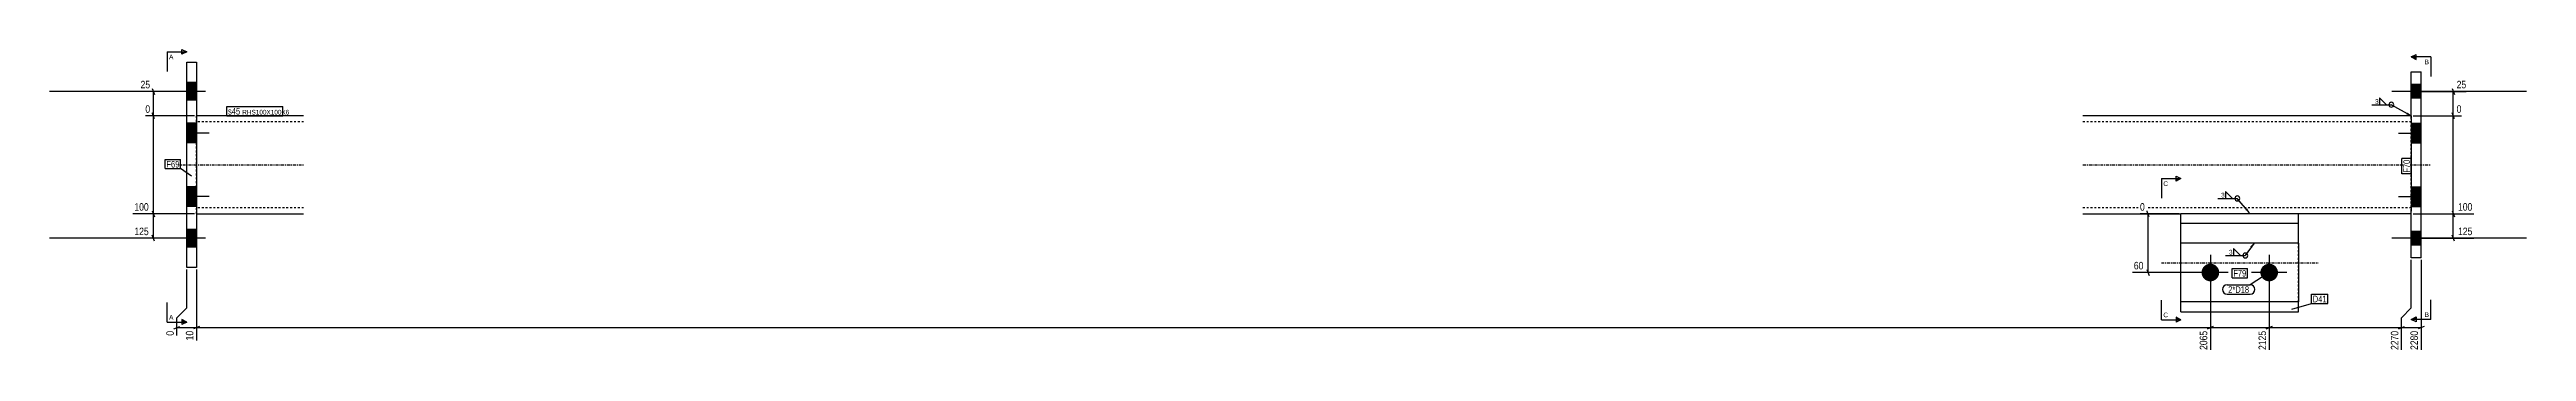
# Model space of a CAD drawing. Header units: millimetres. Extents: x 3 to 34735, y 3 to 809.
# Drawn here: x 32208 to 34735, y 3 to 312 of the extents above; entities that cross this region are included whole.
import ezdxf

# ---------------------------------------------------------------- set-up
doc = ezdxf.new("R2010")
doc.units = ezdxf.units.MM
doc.linetypes.add('DXK_LINE_DOT2', pattern=[3.9198, 1.9599, -1.9599])
doc.linetypes.add('DXK_LINE_DOT3', pattern=[5.9187, 2.979, -0.9799, 0.9799, -0.9799])
for name, color, linetype in [('MÅLSÆTNING', 7, 'Continuous'), ('STÅL', 7, 'Continuous'), ('TEKST', 7, 'Continuous')]:
    doc.layers.add(name, color=color, linetype=linetype)
doc.styles.add('Arial', font='ARIAL.TTF', dxfattribs={"height": 0.2})
doc.styles.add('Arial Narrow', font='ARIALN.TTF', dxfattribs={"height": 0.2})

msp = doc.modelspace()

# ---------------------------------------------------------------- hatches: boundary and pattern name
at = {"layer": 'STÅL', "linetype": 'Continuous'}
for points in [[(32347.9, 277.9), (32347.9, 259.9), (32357.9, 259.9), (32357.9, 277.9)], [(34617.9, 275.9), (34617.9, 261.9), (34627.9, 261.9), (34627.9, 275.9)], [(34617.9, 275.9), (34617.9, 261.9), (34627.9, 261.9), (34627.9, 275.9)], [(32347.9, 236.4), (32347.9, 216.4), (32357.9, 216.4), (32357.9, 236.4)], [(34627.9, 216.4), (34627.9, 236.4), (34617.9, 236.4), (34617.9, 216.4)], [(32347.9, 171.4), (32347.9, 151.4), (32357.9, 151.4), (32357.9, 171.4)], [(34627.9, 151.4), (34627.9, 171.4), (34617.9, 171.4), (34617.9, 151.4)], [(32347.9, 127.9), (32347.9, 109.9), (32357.9, 109.9), (32357.9, 127.9)], [(34617.9, 125.9), (34617.9, 111.9), (34627.9, 111.9), (34627.9, 125.9)], [(34617.9, 125.9), (34617.9, 111.9), (34627.9, 111.9), (34627.9, 125.9)], [(34421.9, 83.9, -1), (34403.9, 83.9, -1)], [(34481.9, 83.9, -1), (34463.9, 83.9, -1)]]:
    msp.add_hatch(color=96, dxfattribs=at).paths.add_polyline_path(points)
at = {"layer": 'TEKST', "linetype": 'Continuous'}
for points in [[(34614.2, 247.5), (34617.9, 243.9), (34613, 245.3)], [(34450.5, 149.5), (34452.7, 144.9), (34448.6, 147.9)], [(34453.5, 110.6), (34457.5, 113.9), (34455.6, 109.1)]]:
    msp.add_hatch(color=3, dxfattribs=at).paths.add_polyline_path(points)

# ---------------------------------------------------------------- linework, layer by layer
at = {"layer": 'MÅLSÆTNING', "color": 7, "linetype": 'Continuous'}
for p, q in [((32355.9, 268.9), (32300.8, 268.9)), ((32312.7, 271.9), (32315.1, 265.9)), ((32313.9, 243.9), (32313.9, 268.9)), ((34619.9, 268.9), (34673.9, 268.9)), ((34659.6, 271.9), (34662, 265.9)), ((34660.8, 243.9), (34660.8, 268.9)), ((32355.9, 243.9), (32305.7, 243.9)), ((32355.9, 243.9), (32305.7, 243.9)), ((32315.1, 240.9), (32312.7, 246.9)), ((32315.1, 240.9), (32312.7, 246.9)), ((32313.9, 143.9), (32313.9, 243.9)), ((34619.9, 243.9), (34669, 243.9)), ((34619.9, 243.9), (34669, 243.9)), ((34662, 240.9), (34659.6, 246.9)), ((34662, 240.9), (34659.6, 246.9)), ((32355.9, 143.9), (32293, 143.9)), ((32355.9, 143.9), (32293, 143.9)), ((32312.7, 146.9), (32315.1, 140.9)), ((32312.7, 146.9), (32315.1, 140.9)), ((32313.9, 118.9), (32313.9, 143.9)), ((34380.9, 143.9), (34341.1, 143.9)), ((34350.6, 140.9), (34348.2, 146.9)), ((34349.4, 83.9), (34349.4, 143.9)), ((34619.9, 143.9), (34681.7, 143.9)), ((34659.6, 146.9), (34662, 140.9)), ((34660.8, 118.9), (34660.8, 143.9)), ((32355.9, 118.9), (32293, 118.9)), ((32315.1, 115.9), (32312.7, 121.9)), ((34619.9, 118.9), (34681.7, 118.9)), ((34662, 115.9), (34659.6, 121.9)), ((32347.9, 47.7), (32347.9, 86.9)), ((32357.9, 86.9), (32357.9, 14.6)), ((32357.9, 86.9), (32357.9, 14.6)), ((34410.9, 83.9), (34333.4, 83.9)), ((34348.2, 86.9), (34350.6, 80.9)), ((34412.9, 81.9), (34412.9, 4.8)), ((34472.9, 81.9), (34472.9, 4.8)), ((34617.9, 47.7), (34617.9, 96.9)), ((34617.9, 47.7), (34617.9, 96.9)), ((34627.9, 96.9), (34627.9, 4.8)), ((32334.9, 26.5), (32340.9, 28.9)), ((32337.9, 37.7), (32347.9, 47.7)), ((32337.9, 19.4), (32337.9, 37.7)), ((32337.9, 27.7), (32357.9, 27.7)), ((32360.9, 28.9), (32354.9, 26.5)), ((32360.9, 28.9), (32354.9, 26.5)), ((32357.9, 27.7), (34412.9, 27.7)), ((34409.9, 26.5), (34415.9, 28.9)), ((34469.9, 26.5), (34475.9, 28.9)), ((34604.9, 26.5), (34610.9, 28.9)), ((34607.9, 37.7), (34617.9, 47.7)), ((34607.9, 4.8), (34607.9, 37.7)), ((34607.9, 27.7), (34627.9, 27.7)), ((34630.9, 28.9), (34624.9, 26.5))]:
    msp.add_line(p, q, dxfattribs=at)
at = {"layer": 'STÅL', "color": 2, "linetype": 'Continuous'}
for p, q in [((32347.9, 298.9), (32357.9, 298.9)), ((32347.9, 88.9), (32347.9, 298.9)), ((32357.9, 298.9), (32357.9, 88.9)), ((34617.9, 241.4), (34617.9, 288.9)), ((34617.9, 288.9), (34627.9, 288.9)), ((34627.9, 98.9), (34627.9, 288.9)), ((32467.2, 243.9), (32357.9, 243.9)), ((34617.9, 243.9), (34282.9, 243.9)), ((34617.9, 241.4), (34617.9, 240.4)), ((34617.9, 240.4), (34617.9, 231.9)), ((34617.9, 231.9), (34617.9, 146.5)), ((32357.9, 143.9), (32467.2, 143.9)), ((34282.9, 143.9), (34382.9, 143.9)), ((34382.9, 113.9), (34382.9, 143.9)), ((34502.9, 143.9), (34382.9, 143.9)), ((34502.9, 133.9), (34382.9, 133.9)), ((34502.9, 113.9), (34502.9, 143.9)), ((34617.9, 143.9), (34502.9, 143.9)), ((34617.9, 98.9), (34617.9, 146.5)), ((34382.9, 53.9), (34382.9, 113.9)), ((34502.9, 113.9), (34382.9, 113.9)), ((34502.9, 113.9), (34502.9, 53.9)), ((32357.9, 88.9), (32347.9, 88.9)), ((34627.9, 98.9), (34617.9, 98.9)), ((34382.9, 44.4), (34382.9, 53.9)), ((34502.9, 53.9), (34382.9, 53.9)), ((34502.9, 43.9), (34502.9, 53.9)), ((34382.9, 43.9), (34382.9, 44.4)), ((34382.9, 43.9), (34502.9, 43.9))]:
    msp.add_line(p, q, dxfattribs=at)
at = {"layer": 'STÅL', "color": 96, "linetype": 'Continuous'}
for p, q in [((32367.2, 268.9), (32207.9, 268.9)), ((32357.9, 277.9), (32347.9, 277.9)), ((32357.9, 259.9), (32347.9, 259.9)), ((34735.4, 268.9), (34597.9, 268.9)), ((34735.4, 268.9), (34597.9, 268.9)), ((34627.9, 275.9), (34617.9, 275.9)), ((34627.9, 275.9), (34617.9, 275.9)), ((34627.9, 261.9), (34617.9, 261.9)), ((34627.9, 261.9), (34617.9, 261.9)), ((32357.9, 236.4), (32347.9, 236.4)), ((34617.9, 236.4), (34627.9, 236.4)), ((32370.9, 226.4), (32347.9, 226.4)), ((32357.9, 216.4), (32347.9, 216.4)), ((34604.9, 226.4), (34627.9, 226.4)), ((34617.9, 216.4), (34627.9, 216.4)), ((32357.9, 171.4), (32347.9, 171.4)), ((32370.9, 161.4), (32347.9, 161.4)), ((34604.9, 161.4), (34627.9, 161.4)), ((34617.9, 171.4), (34627.9, 171.4)), ((32357.9, 151.4), (32347.9, 151.4)), ((32357.9, 127.9), (32347.9, 127.9)), ((34617.9, 151.4), (34627.9, 151.4)), ((32367.2, 118.9), (32207.9, 118.9)), ((32357.9, 109.9), (32347.9, 109.9)), ((34412.9, 101.9), (34412.9, 65.9)), ((34472.9, 101.9), (34472.9, 65.9)), ((34735.4, 118.9), (34597.9, 118.9)), ((34735.4, 118.9), (34597.9, 118.9)), ((34627.9, 125.9), (34617.9, 125.9)), ((34627.9, 125.9), (34617.9, 125.9)), ((34627.9, 111.9), (34617.9, 111.9)), ((34627.9, 111.9), (34617.9, 111.9)), ((34430.9, 83.9), (34394.9, 83.9)), ((34490.9, 83.9), (34454.9, 83.9))]:
    msp.add_line(p, q, dxfattribs=at)
at = {"layer": 'STÅL', "color": 7, "linetype": 'DXK_LINE_DOT2'}
for p, q in [((32357.9, 143.9), (32357.9, 243.9)), ((32467.2, 237.9), (32357.9, 237.9)), ((34617.9, 237.9), (34282.9, 237.9)), ((34617.9, 243.9), (34617.9, 241.4)), ((34617.9, 146.5), (34617.9, 241.4)), ((32467.2, 149.9), (32357.9, 149.9)), ((34617.9, 149.9), (34282.9, 149.9)), ((34502.9, 143.9), (34382.9, 143.9)), ((34617.9, 144.9), (34617.9, 146.5)), ((34617.9, 143.9), (34617.9, 144.9)), ((34382.9, 53.9), (34382.9, 113.9)), ((34502.9, 53.9), (34502.9, 113.9)), ((34382.9, 43.9), (34382.9, 47.6))]:
    msp.add_line(p, q, dxfattribs=at)
at = {"layer": 'STÅL', "color": 7, "linetype": 'DXK_LINE_DOT3'}
for p, q in [((32337.9, 193.9), (32467.2, 193.9)), ((34282.9, 193.9), (34637.9, 193.9)), ((34362.9, 93.9), (34522.9, 93.9))]:
    msp.add_line(p, q, dxfattribs=at)
at = {"layer": 'TEKST', "color": 3, "linetype": 'Continuous'}
for p, q in [((34617.9, 243.9), (34597.5, 255.3)), ((34452.7, 144.9), (34440.4, 159.6)), ((34457.5, 113.9), (34448.5, 101.3))]:
    msp.add_line(p, q, dxfattribs=at)
for centre in [(34597.5, 255.3), (34440.4, 159.6), (34448.5, 101.3)]:
    msp.add_arc(centre, 2.5, 270, 90, dxfattribs=at)

# ---------------------------------------------------------------- wipeouts: each hides what was drawn before it
at = {"color": 0, "linetype": 'Continuous'}
for points in [[(32334.4, 301.8), (32334.4, 306.8), (32329.9, 306.8), (32329.9, 301.8)], [(34369.8, 172.3), (34369.8, 177.3), (34364.9, 177.3), (34364.9, 172.3)]]:
    msp.add_wipeout(points, dxfattribs=at).dxf.layer = 'TEKST'
at = {"color": 0}
msp.add_wipeout([(34531.5, 53.5), (34531.5, 60.5), (34517.4, 60.5), (34517.4, 53.5)], dxfattribs=at).dxf.layer = 'TEKST'

# ---------------------------------------------------------------- next in the draw order: hatches: boundary and pattern name
at = {"layer": 'TEKST', "linetype": 'Continuous'}
for points in [[(32342.9, 306.8), (32342.9, 309.3), (32347.9, 309.3)], [(34377.9, 177.3), (34377.9, 179.8), (34382.9, 179.8)]]:
    msp.add_hatch(color=30, dxfattribs=at).paths.add_polyline_path(points)

# ---------------------------------------------------------------- next in the draw order: linework, layer by layer
at = {"layer": 'TEKST', "color": 7, "linetype": 'Continuous'}
for p, q in [((32327.9, 309.3), (32327.9, 289.3)), ((32327.9, 309.3), (32347.9, 309.3)), ((34362.9, 179.8), (34362.9, 159.8)), ((34362.9, 179.8), (34382.9, 179.8))]:
    msp.add_line(p, q, dxfattribs=at)
at = {"layer": 'TEKST', "color": 30, "linetype": 'Continuous'}
for p, q in [((32342.9, 306.8), (32342.9, 311.8)), ((32342.9, 311.8), (32347.9, 309.3)), ((32347.9, 309.3), (32342.9, 306.8)), ((34377.9, 177.3), (34377.9, 182.3)), ((34377.9, 182.3), (34382.9, 179.8)), ((34382.9, 179.8), (34377.9, 177.3))]:
    msp.add_line(p, q, dxfattribs=at)

# ---------------------------------------------------------------- next in the draw order: texts
at = {"layer": 'TEKST', "color": 3, "linetype": 'Continuous', "style": 'Arial'}
for s, p in [('A', (32329.9, 301.8)), ('C', (34364.9, 172.3))]:
    msp.add_text(s, height=4.78, dxfattribs=at).set_placement(p)

# ---------------------------------------------------------------- next in the draw order: wipeouts: each hides what was drawn before it
at = {"color": 0, "linetype": 'Continuous'}
for points, layer in [([(32312.1, 270.5), (32312.1, 281.7), (32299.2, 281.7), (32299.2, 270.5)], 'MÅLSÆTNING'), ([(34675.5, 270.5), (34675.5, 281.7), (34662.6, 281.7), (34662.6, 270.5)], 'MÅLSÆTNING'), ([(32312.1, 245.5), (32312.1, 256.7), (32304.1, 256.7), (32304.1, 245.5)], 'MÅLSÆTNING'), ([(32310.7, 145.5), (32310.7, 156.7), (32292.9, 156.7), (32292.9, 145.5)], 'MÅLSÆTNING'), ([(34347.6, 145.5), (34347.6, 156.7), (34339.5, 156.7), (34339.5, 145.5)], 'MÅLSÆTNING'), ([(34681.8, 145.5), (34681.8, 156.7), (34664, 156.7), (34664, 145.5)], 'MÅLSÆTNING'), ([(32310.7, 120.5), (32310.7, 131.7), (32292.9, 131.7), (32292.9, 120.5)], 'MÅLSÆTNING'), ([(34681.8, 120.5), (34681.8, 131.7), (34664, 131.7), (34664, 120.5)], 'MÅLSÆTNING'), ([(34346.2, 85.5), (34346.2, 96.7), (34333.2, 96.7), (34333.2, 85.5)], 'MÅLSÆTNING'), ([(32356.3, 25.9), (32345.1, 25.9), (32345.1, 12.9), (32356.3, 12.9)], 'MÅLSÆTNING'), ([(34411.3, 25.9), (34400.1, 25.9), (34400.1, 3.2), (34411.3, 3.2)], 'MÅLSÆTNING'), ([(34626.3, 25.9), (34615.1, 25.9), (34615.1, 3.2), (34626.3, 3.2)], 'MÅLSÆTNING'), ([(34635.9, 296.6), (34635.9, 301.6), (34631.5, 301.6), (34631.5, 296.6)], 'TEKST'), ([(34369.8, 38.2), (34369.8, 43.2), (34364.9, 43.2), (34364.9, 38.2)], 'TEKST')]:
    msp.add_wipeout(points, dxfattribs=at).dxf.layer = layer
at = {"color": 0}
for points in [[(34584.4, 255.9), (34584.4, 261.7), (34580.6, 261.7), (34580.6, 255.9)], [(32402.5, 245.3), (32402.5, 252.3), (32390.1, 252.3), (32390.1, 245.3)], [(32340.4, 191.2), (32340.4, 198.2), (32327.2, 198.2), (32327.2, 191.2)], [(34616.5, 199.1), (34609.5, 199.1), (34609.5, 185.9), (34616.5, 185.9)], [(34427.3, 160.2), (34427.3, 166), (34423.5, 166), (34423.5, 160.2)], [(34435.4, 101.9), (34435.4, 107.7), (34431.5, 107.7), (34431.5, 101.9)], [(34531.5, 53.5), (34531.5, 60.5), (34517.4, 60.5), (34517.4, 53.5)]]:
    msp.add_wipeout(points, dxfattribs=at).dxf.layer = 'TEKST'

# ---------------------------------------------------------------- next in the draw order: hatches: boundary and pattern name
at = {"layer": 'TEKST', "linetype": 'Continuous'}
for points in [[(34622.9, 304.1), (34622.9, 301.6), (34617.9, 304.1)], [(34377.9, 35.7), (34377.9, 38.2), (34382.9, 35.7)]]:
    msp.add_hatch(color=30, dxfattribs=at).paths.add_polyline_path(points)

# ---------------------------------------------------------------- next in the draw order: linework, layer by layer
at = {"layer": 'MÅLSÆTNING', "color": 7, "linetype": 'Continuous'}
for p, q in [((34660.8, 143.9), (34660.8, 243.9)), ((34619.9, 143.9), (34681.7, 143.9)), ((34659.6, 146.9), (34662, 140.9)), ((34412.9, 81.9), (34412.9, 4.8)), ((34415.9, 28.9), (34409.9, 26.5)), ((34412.9, 27.7), (34472.9, 27.7)), ((34604.9, 26.5), (34610.9, 28.9)), ((34607.9, 37.7), (34617.9, 47.7)), ((34607.9, 4.8), (34607.9, 37.7))]:
    msp.add_line(p, q, dxfattribs=at)
at = {"layer": 'TEKST', "color": 30, "linetype": 'Continuous'}
for p, q in [((34617.9, 304.1), (34622.9, 306.6)), ((34617.9, 304.1), (34622.9, 301.6)), ((34622.9, 301.6), (34622.9, 306.6)), ((34382.9, 35.7), (34377.9, 38.2)), ((34377.9, 38.2), (34377.9, 33.2)), ((34382.9, 35.7), (34377.9, 33.2))]:
    msp.add_line(p, q, dxfattribs=at)
at = {"layer": 'TEKST', "color": 7, "linetype": 'Continuous'}
for p, q in [((34637.9, 304.1), (34617.9, 304.1)), ((34637.9, 304.1), (34637.9, 284.1)), ((34362.9, 35.7), (34362.9, 55.7)), ((34495.9, 46.5), (34516.2, 52.3)), ((34516.2, 61.7), (34532.7, 61.7)), ((34516.2, 52.3), (34516.2, 61.7)), ((34516.2, 52.3), (34532.7, 52.3)), ((34532.7, 52.3), (34532.7, 61.7)), ((34362.9, 35.7), (34382.9, 35.7))]:
    msp.add_line(p, q, dxfattribs=at)
at = {"layer": 'TEKST', "color": 3, "linetype": 'Continuous'}
for p, q in [((34577.5, 255.3), (34597.5, 255.3)), ((34592.6, 255.3), (34585.5, 262.4)), ((34585.5, 262.4), (34585.5, 255.3)), ((34585.5, 255.3), (34592.6, 255.3)), ((34420.4, 159.6), (34440.4, 159.6)), ((34435.5, 159.6), (34428.3, 166.7)), ((34428.3, 166.7), (34428.3, 159.6)), ((34428.3, 159.6), (34435.5, 159.6)), ((34428.4, 101.3), (34448.5, 101.3)), ((34443.5, 101.3), (34436.4, 108.5)), ((34436.4, 108.5), (34436.4, 101.3)), ((34436.4, 101.3), (34443.5, 101.3))]:
    msp.add_line(p, q, dxfattribs=at)
for centre in [(34597.5, 255.3), (34440.4, 159.6), (34448.5, 101.3)]:
    msp.add_arc(centre, 2.5, 90, 270, dxfattribs=at)

# ---------------------------------------------------------------- next in the draw order: texts
at = {"layer": 'MÅLSÆTNING', "color": 3, "linetype": 'Continuous', "style": 'Arial Narrow'}
for s, p in [('25', (32300.8, 272.1)), ('25', (34664.2, 272.1)), ('0', (32305.7, 247.1)), ('100', (32294.5, 147.1)), ('0', (34341.1, 147.1)), ('100', (34665.6, 147.1)), ('125', (32294.5, 122.1)), ('125', (34665.6, 122.1)), ('60', (34334.8, 87.1))]:
    msp.add_text(s, height=7.64, dxfattribs=at).set_placement(p)
for s, p in [('2065', (34409.7, 4.8)), ('2280', (34624.7, 4.8))]:
    msp.add_text(s, height=7.64, rotation=90.0002, dxfattribs=at).set_placement(p)
at = {"layer": 'TEKST', "color": 3, "linetype": 'Continuous', "style": 'Arial'}
for s, p in [('B', (34631.5, 296.6)), ('C', (34364.9, 38.2))]:
    msp.add_text(s, height=4.78, dxfattribs=at).set_placement(p)
at = {"layer": 'TEKST', "color": 3, "style": 'Arial Narrow'}
for s, height, p in [('3', 4.77, (34581, 256.3)), ('3', 4.77, (34423.9, 160.6)), ('3', 4.77, (34431.9, 102.3)), ('D41', 6.68, (34517.4, 53.5))]:
    msp.add_text(s, height=height, dxfattribs=at).set_placement(p)

# ---------------------------------------------------------------- next in the draw order: wipeouts: each hides what was drawn before it
at = {"color": 0, "linetype": 'Continuous'}
for points, layer in [([(32336.3, 25.9), (32325.1, 25.9), (32325.1, 17.8), (32336.3, 17.8)], 'MÅLSÆTNING'), ([(34635.9, 38.5), (34635.9, 43.5), (34631.5, 43.5), (34631.5, 38.5)], 'TEKST')]:
    msp.add_wipeout(points, dxfattribs=at).dxf.layer = layer
at = {"color": 0}
for points in [[(32402.5, 245.3), (32402.5, 252.3), (32390.1, 252.3), (32390.1, 245.3)], [(32340.4, 191.2), (32340.4, 198.2), (32327.2, 198.2), (32327.2, 191.2)], [(34616.5, 199.1), (34609.5, 199.1), (34609.5, 185.9), (34616.5, 185.9)]]:
    msp.add_wipeout(points, dxfattribs=at).dxf.layer = 'TEKST'

# ---------------------------------------------------------------- next in the draw order: linework, layer by layer
at = {"layer": 'TEKST', "color": 7, "linetype": 'Continuous'}
for p, q in [((32388.9, 244.1), (32388.9, 253.5)), ((32326, 199.4), (32341.6, 199.4)), ((32326, 190), (32326, 199.4)), ((32326, 190), (32341.6, 190)), ((32341.6, 190), (32341.6, 199.4)), ((32352.8, 182.3), (32341.6, 190)), ((34608.3, 184.7), (34608.3, 200.3)), ((34617.7, 200.3), (34608.3, 200.3)), ((34617.7, 184.7), (34608.3, 184.7)), ((34617.7, 184.7), (34617.7, 200.3)), ((34637.9, 36), (34637.9, 56))]:
    msp.add_line(p, q, dxfattribs=at)
at = {"layer": 'TEKST', "color": 30, "linetype": 'Continuous'}
msp.add_line((34622.9, 38.5), (34622.9, 33.5), dxfattribs=at)

# ---------------------------------------------------------------- next in the draw order: texts
at = {"layer": 'MÅLSÆTNING', "color": 3, "linetype": 'Continuous', "style": 'Arial Narrow'}
for s, p in [('0', (32334.7, 19.4)), ('10', (32354.7, 14.6))]:
    msp.add_text(s, height=7.64, rotation=90.0002, dxfattribs=at).set_placement(p)
at = {"layer": 'TEKST', "color": 3, "style": 'Arial Narrow'}
msp.add_text('F69', height=6.68, dxfattribs=at).set_placement((32327.2, 191.2))
msp.add_text('F70', height=6.68, rotation=90.0002, dxfattribs=at).set_placement((34616.5, 185.9))
at = {"layer": 'TEKST', "color": 3, "linetype": 'Continuous', "style": 'Arial'}
msp.add_text('B', height=4.78, dxfattribs=at).set_placement((34631.5, 38.5))

# ---------------------------------------------------------------- next in the draw order: wipeouts: each hides what was drawn before it
at = {"color": 0, "linetype": 'Continuous'}
for points in [[(34670.6, 245.5), (34670.6, 256.7), (34662.6, 256.7), (34662.6, 245.5)], [(34471.3, 25.9), (34460.1, 25.9), (34460.1, 3.2), (34471.3, 3.2)]]:
    msp.add_wipeout(points, dxfattribs=at).dxf.layer = 'MÅLSÆTNING'
at = {"color": 0}
for points in [[(32444.7, 245.3), (32444.7, 250.3), (32404.6, 250.3), (32404.6, 245.3)], [(34449.5, 79.8), (34449.5, 86.8), (34436.3, 86.8), (34436.3, 79.8)]]:
    msp.add_wipeout(points, dxfattribs=at).dxf.layer = 'TEKST'

# ---------------------------------------------------------------- next in the draw order: linework, layer by layer
at = {"layer": 'MÅLSÆTNING', "color": 7, "linetype": 'Continuous'}
for p, q in [((34472.9, 81.9), (34472.9, 4.8)), ((34475.9, 28.9), (34469.9, 26.5)), ((34472.9, 27.7), (34607.9, 27.7))]:
    msp.add_line(p, q, dxfattribs=at)

# ---------------------------------------------------------------- next in the draw order: texts
at = {"layer": 'MÅLSÆTNING', "color": 3, "linetype": 'Continuous', "style": 'Arial Narrow'}
msp.add_text('0', height=7.64, dxfattribs=at).set_placement((34664.2, 247.1))
msp.add_text('2125', height=7.64, rotation=90.0002, dxfattribs=at).set_placement((34469.7, 4.8))

# ---------------------------------------------------------------- next in the draw order: wipeouts: each hides what was drawn before it
at = {"color": 0}
for points in [[(32444.7, 245.3), (32444.7, 250.3), (32404.6, 250.3), (32404.6, 245.3)], [(34449.5, 79.8), (34449.5, 86.8), (34436.3, 86.8), (34436.3, 79.8)]]:
    msp.add_wipeout(points, dxfattribs=at).dxf.layer = 'TEKST'
at = {"color": 0, "linetype": 'Continuous'}
msp.add_wipeout([(32334.4, 35.8), (32334.4, 40.8), (32329.9, 40.8), (32329.9, 35.8)], dxfattribs=at).dxf.layer = 'TEKST'

# ---------------------------------------------------------------- next in the draw order: hatches: boundary and pattern name
at = {"layer": 'TEKST', "linetype": 'Continuous'}
msp.add_hatch(color=30, dxfattribs=at).paths.add_polyline_path([(32342.9, 33.3), (32342.9, 35.8), (32347.9, 33.3)])

# ---------------------------------------------------------------- next in the draw order: linework, layer by layer
at = {"layer": 'TEKST', "color": 7, "linetype": 'Continuous'}
for p, q in [((32388.9, 253.5), (32445.9, 253.5)), ((32445.9, 244.1), (32445.9, 253.5)), ((32388.9, 244.1), (32445.9, 244.1)), ((34435.1, 88), (34450.7, 88)), ((34435.1, 78.6), (34435.1, 88)), ((34435.1, 78.6), (34450.7, 78.6)), ((34450.7, 78.6), (34450.7, 88)), ((32327.9, 33.3), (32327.9, 53.3)), ((32327.9, 33.3), (32347.9, 33.3))]:
    msp.add_line(p, q, dxfattribs=at)
at = {"layer": 'TEKST', "color": 30, "linetype": 'Continuous'}
for p, q in [((32347.9, 33.3), (32342.9, 35.8)), ((32342.9, 35.8), (32342.9, 30.8)), ((32347.9, 33.3), (32342.9, 30.8))]:
    msp.add_line(p, q, dxfattribs=at)

# ---------------------------------------------------------------- next in the draw order: texts
at = {"layer": 'TEKST', "color": 3, "style": 'Arial Narrow'}
for s, height, p in [('s45', 6.68, (32390.1, 245.3)), ('RHS100X100X6', 4.772, (32404.6, 245.3)), ('F79', 6.68, (34436.3, 79.8))]:
    msp.add_text(s, height=height, dxfattribs=at).set_placement(p)
at = {"layer": 'TEKST', "color": 3, "linetype": 'Continuous', "style": 'Arial'}
msp.add_text('A', height=4.78, dxfattribs=at).set_placement((32329.9, 35.8))

# ---------------------------------------------------------------- next in the draw order: wipeouts: each hides what was drawn before it
at = {"color": 0, "linetype": 'Continuous'}
msp.add_wipeout([(34606.3, 25.9), (34595.1, 25.9), (34595.1, 3.2), (34606.3, 3.2)], dxfattribs=at).dxf.layer = 'MÅLSÆTNING'

# ---------------------------------------------------------------- next in the draw order: hatches: boundary and pattern name
at = {"layer": 'TEKST', "linetype": 'Continuous'}
msp.add_hatch(color=30, dxfattribs=at).paths.add_polyline_path([(34622.9, 38.5), (34622.9, 36), (34617.9, 36)])

# ---------------------------------------------------------------- next in the draw order: linework, layer by layer
at = {"layer": 'TEKST', "color": 30, "linetype": 'Continuous'}
for p, q in [((34617.9, 36), (34622.9, 38.5)), ((34622.9, 33.5), (34617.9, 36))]:
    msp.add_line(p, q, dxfattribs=at)
at = {"layer": 'TEKST', "color": 7, "linetype": 'Continuous'}
msp.add_line((34637.9, 36), (34617.9, 36), dxfattribs=at)

# ---------------------------------------------------------------- next in the draw order: texts
at = {"layer": 'MÅLSÆTNING', "color": 3, "linetype": 'Continuous', "style": 'Arial Narrow'}
msp.add_text('2270', height=7.64, rotation=90.0002, dxfattribs=at).set_placement((34604.7, 4.8))

# ---------------------------------------------------------------- next in the draw order: wipeouts: each hides what was drawn before it
at = {"color": 0}
msp.add_wipeout([(34452.4, 63.1), (34452.4, 70.1), (34431.1, 70.1), (34431.1, 63.1)], dxfattribs=at).dxf.layer = 'TEKST'

# ---------------------------------------------------------------- next in the draw order: wipeouts: each hides what was drawn before it
msp.add_wipeout([(34452.4, 63.1), (34452.4, 70.1), (34431.1, 70.1), (34431.1, 63.1)], dxfattribs=at).dxf.layer = 'TEKST'

# ---------------------------------------------------------------- next in the draw order: linework, layer by layer
at = {"layer": 'TEKST', "color": 7, "linetype": 'Continuous'}
for p, q in [((34472.9, 83.9), (34453.6, 71.3)), ((34429.9, 71.3), (34453.6, 71.3)), ((34429.9, 61.9), (34453.6, 61.9))]:
    msp.add_line(p, q, dxfattribs=at)
for centre, start, end in [((34429.9, 66.6), 90, 270), ((34453.6, 66.6), 270, 90)]:
    msp.add_arc(centre, 4.7, start, end, dxfattribs=at)

# ---------------------------------------------------------------- next in the draw order: texts
at = {"layer": 'TEKST', "color": 3, "style": 'Arial Narrow'}
msp.add_text('2*D18', height=6.68, dxfattribs=at).set_placement((34431.1, 63.1))

doc.saveas('drawing.dxf')
